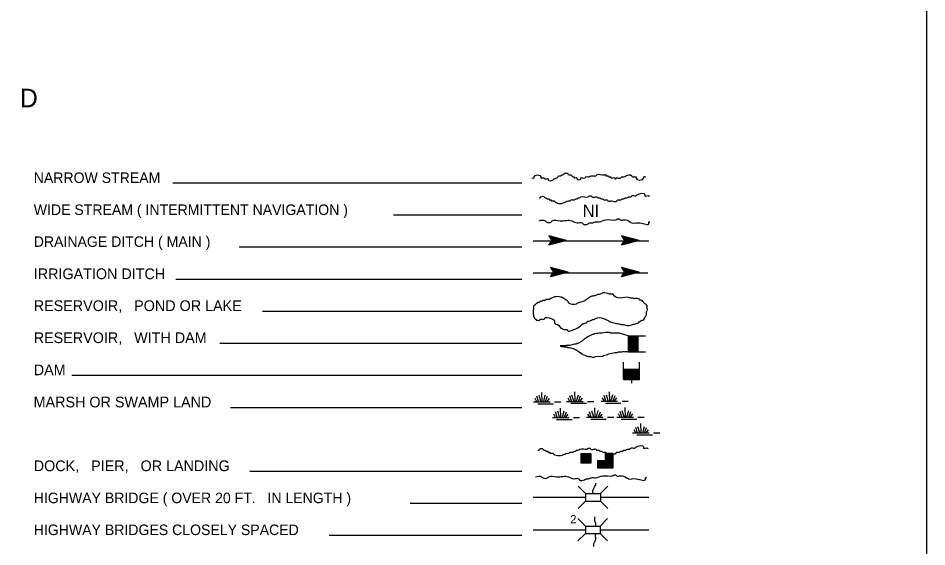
# Model space of a CAD drawing. Extents: x 2020499 to 2457378, y 15410235 to 15816321.
# Drawn here: x 2354731 to 2391439, y 15608131 to 15629490 of the extents above; entities that cross this region are included whole.
import ezdxf

# ---------------------------------------------------------------- set-up
doc = ezdxf.new("R2010")
doc.units = 0
doc.layers.add('L12', color=7, linetype='Continuous')
doc.layers.add('L23', color=7, linetype='Continuous')

msp = doc.modelspace()

# ---------------------------------------------------------------- linework, layer by layer
at = {"layer": 'L12'}
for p, q in [((2375535, 15610132), (2377652, 15610132)), ((2378254, 15610132), (2380213, 15610132)), ((2375530, 15608823), (2377647, 15608823)), ((2378244, 15608823), (2380203, 15608823))]:
    msp.add_line(p, q, dxfattribs=at)
at = {"layer": 'L23'}
for p, q in [((2391439, 15430209), (2391439, 15670975)), ((2360978, 15622831), (2375081, 15622831)), ((2369896, 15621538), (2375081, 15621538)), ((2375535, 15620498), (2380213, 15620498)), ((2376876, 15620513), (2376169, 15620698)), ((2376169, 15620698), (2376285, 15620513)), ((2376876, 15620513), (2376169, 15620323)), ((2376169, 15620323), (2376285, 15620513)), ((2376771, 15620498), (2376211, 15620355)), ((2376797, 15620524), (2376221, 15620666)), ((2376697, 15620508), (2376221, 15620371)), ((2376718, 15620524), (2376227, 15620645)), ((2376612, 15620498), (2376237, 15620413)), ((2376628, 15620524), (2376264, 15620614)), ((2376538, 15620508), (2376264, 15620450)), ((2376412, 15620498), (2376269, 15620466)), ((2376538, 15620529), (2376280, 15620571)), ((2376876, 15620513), (2376285, 15620513)), ((2376427, 15620524), (2376295, 15620545)), ((2376338, 15620524), (2376295, 15620529)), ((2376369, 15620498), (2376295, 15620498)), ((2376559, 15620513), (2376369, 15620513)), ((2376496, 15620513), (2376369, 15620513)), ((2379822, 15620513), (2379110, 15620698)), ((2379110, 15620698), (2379231, 15620513)), ((2379822, 15620513), (2379110, 15620323)), ((2379110, 15620323), (2379231, 15620513)), ((2379712, 15620498), (2379152, 15620355)), ((2379738, 15620524), (2379162, 15620666)), ((2379638, 15620508), (2379162, 15620371)), ((2379664, 15620524), (2379168, 15620645)), ((2379553, 15620498), (2379178, 15620413)), ((2379569, 15620524), (2379205, 15620614)), ((2379479, 15620508), (2379205, 15620450)), ((2379352, 15620498), (2379210, 15620466)), ((2379479, 15620529), (2379220, 15620571)), ((2379822, 15620513), (2379231, 15620513)), ((2379368, 15620524), (2379236, 15620545)), ((2379279, 15620524), (2379236, 15620529)), ((2379310, 15620498), (2379236, 15620498)), ((2379506, 15620513), (2379310, 15620513)), ((2379437, 15620513), (2379310, 15620513)), ((2363655, 15620249), (2375081, 15620249)), ((2376945, 15619230), (2376237, 15619415)), ((2376237, 15619415), (2376353, 15619230)), ((2376860, 15619241), (2376285, 15619383)), ((2376786, 15619241), (2376295, 15619362)), ((2376697, 15619241), (2376327, 15619331)), ((2376602, 15619246), (2376343, 15619288)), ((2376496, 15619241), (2376364, 15619262)), ((2379822, 15619230), (2379110, 15619415)), ((2379110, 15619415), (2379231, 15619230)), ((2379738, 15619241), (2379162, 15619383)), ((2379664, 15619241), (2379168, 15619362)), ((2379569, 15619241), (2379205, 15619331)), ((2379479, 15619246), (2379220, 15619288)), ((2379368, 15619241), (2379236, 15619262)), ((2361094, 15618945), (2375081, 15618945)), ((2375535, 15619204), (2380171, 15619204)), ((2376945, 15619230), (2376237, 15619040)), ((2376237, 15619040), (2376353, 15619230)), ((2376839, 15619214), (2376280, 15619072)), ((2376760, 15619225), (2376285, 15619088)), ((2376681, 15619214), (2376306, 15619130)), ((2376602, 15619225), (2376327, 15619162)), ((2376480, 15619214), (2376338, 15619183)), ((2376945, 15619230), (2376353, 15619230)), ((2376401, 15619241), (2376364, 15619246)), ((2376438, 15619214), (2376364, 15619214)), ((2376628, 15619230), (2376438, 15619230)), ((2376559, 15619230), (2376438, 15619230)), ((2379822, 15619230), (2379110, 15619040)), ((2379110, 15619040), (2379231, 15619230)), ((2379712, 15619214), (2379152, 15619072)), ((2379638, 15619225), (2379162, 15619088)), ((2379553, 15619214), (2379178, 15619130)), ((2379479, 15619225), (2379205, 15619162)), ((2379352, 15619214), (2379210, 15619183)), ((2379822, 15619230), (2379231, 15619230)), ((2379279, 15619241), (2379236, 15619246)), ((2379310, 15619214), (2379236, 15619214)), ((2379506, 15619230), (2379310, 15619230)), ((2379437, 15619230), (2379310, 15619230)), ((2364606, 15617657), (2375081, 15617657)), ((2362879, 15616363), (2375081, 15616363)), ((2379379, 15616653), (2380071, 15616653)), ((2379379, 15616653), (2379780, 15616257)), ((2379379, 15616622), (2379780, 15616220)), ((2379379, 15616590), (2379780, 15616189)), ((2379379, 15616548), (2379780, 15616147)), ((2379379, 15616516), (2379780, 15616115)), ((2379379, 15616479), (2379780, 15616083)), ((2379379, 15616448), (2379780, 15616046)), ((2379379, 15616405), (2379780, 15616004)), ((2379379, 15616374), (2379743, 15616004)), ((2379379, 15616337), (2379712, 15616004)), ((2379411, 15616653), (2379780, 15616289)), ((2379448, 15616653), (2379780, 15616331)), ((2379484, 15616653), (2379780, 15616374)), ((2379521, 15616653), (2379780, 15616405)), ((2379553, 15616653), (2379780, 15616437)), ((2379595, 15616653), (2379780, 15616474)), ((2379638, 15616653), (2379780, 15616516)), ((2379669, 15616653), (2379780, 15616548)), ((2379701, 15616653), (2379780, 15616580)), ((2379738, 15616653), (2379780, 15616616)), ((2379379, 15616300), (2379680, 15616004)), ((2379379, 15616257), (2379638, 15616004)), ((2379379, 15616220), (2379606, 15616004)), ((2379379, 15616189), (2379564, 15616004)), ((2379379, 15616157), (2379527, 15616004)), ((2379379, 15616115), (2379484, 15616004)), ((2379379, 15616083), (2379453, 15616004)), ((2379379, 15616046), (2379421, 15616004)), ((2379379, 15616015), (2379384, 15616004)), ((2379780, 15616004), (2380071, 15616004)), ((2379189, 15614895), (2379189, 15615587)), ((2379189, 15614895), (2379585, 15615296)), ((2379189, 15614932), (2379553, 15615296)), ((2379189, 15614964), (2379511, 15615296)), ((2379189, 15615006), (2379469, 15615296)), ((2379189, 15615038), (2379437, 15615296)), ((2379189, 15615075), (2379405, 15615296)), ((2379189, 15615112), (2379368, 15615296)), ((2379189, 15615154), (2379326, 15615296)), ((2379189, 15615191), (2379294, 15615296)), ((2379189, 15615222), (2379263, 15615296)), ((2379189, 15615254), (2379231, 15615296)), ((2379220, 15614895), (2379622, 15615296)), ((2379252, 15614895), (2379653, 15615296)), ((2379294, 15614895), (2379696, 15615296)), ((2379326, 15614895), (2379727, 15615296)), ((2379363, 15614895), (2379764, 15615296)), ((2379395, 15614895), (2379796, 15615296)), ((2379437, 15614895), (2379838, 15615296)), ((2379469, 15614895), (2379838, 15615265)), ((2379506, 15614895), (2379838, 15615233)), ((2379838, 15615296), (2379838, 15615587)), ((2356897, 15615064), (2375081, 15615064)), ((2379527, 15614747), (2379527, 15614895)), ((2379543, 15614895), (2379838, 15615196)), ((2379585, 15614895), (2379838, 15615154)), ((2379622, 15614895), (2379838, 15615122)), ((2379653, 15614895), (2379838, 15615080)), ((2379685, 15614895), (2379838, 15615048)), ((2379727, 15614895), (2379838, 15615006)), ((2379764, 15614895), (2379838, 15614974)), ((2379796, 15614895), (2379838, 15614937)), ((2379828, 15614895), (2379838, 15614906)), ((2375688, 15613987), (2375614, 15614124)), ((2375752, 15613997), (2375678, 15614214)), ((2375847, 15613997), (2375773, 15614240)), ((2375905, 15613997), (2375889, 15614372)), ((2375963, 15613997), (2376026, 15614256)), ((2376026, 15613982), (2376121, 15614214)), ((2376095, 15613997), (2376195, 15614124)), ((2377019, 15614008), (2376945, 15614140)), ((2377087, 15614013), (2377013, 15614230)), ((2377177, 15614013), (2377103, 15614256)), ((2377235, 15614013), (2377219, 15614388)), ((2377293, 15614013), (2377362, 15614272)), ((2377362, 15613997), (2377452, 15614230)), ((2377431, 15614013), (2377531, 15614140)), ((2378413, 15614013), (2378339, 15614145)), ((2378476, 15614024), (2378402, 15614240)), ((2378571, 15614024), (2378497, 15614261)), ((2378629, 15614024), (2378613, 15614399)), ((2378687, 15614024), (2378756, 15614283)), ((2378756, 15614008), (2378846, 15614240)), ((2378819, 15614024), (2378920, 15614145)), ((2363312, 15613765), (2375081, 15613765)), ((2375551, 15613987), (2376221, 15613987)), ((2375730, 15613913), (2376353, 15613913)), ((2376401, 15613987), (2376654, 15613987)), ((2376887, 15614008), (2377552, 15614008)), ((2377061, 15613929), (2377689, 15613929)), ((2377737, 15614008), (2377985, 15614008)), ((2378281, 15614013), (2378946, 15614013)), ((2378455, 15613939), (2379078, 15613939)), ((2379131, 15614013), (2379379, 15614013)), ((2379268, 15613380), (2379252, 15613755)), ((2376443, 15613353), (2376369, 15613491)), ((2376512, 15613364), (2376438, 15613580)), ((2376602, 15613364), (2376528, 15613607)), ((2376660, 15613364), (2376644, 15613739)), ((2376718, 15613364), (2376786, 15613623)), ((2376786, 15613348), (2376876, 15613580)), ((2376855, 15613364), (2376955, 15613491)), ((2377821, 15613364), (2377747, 15613496)), ((2377885, 15613374), (2377811, 15613591)), ((2377980, 15613374), (2377906, 15613612)), ((2378038, 15613374), (2378022, 15613749)), ((2378096, 15613374), (2378159, 15613633)), ((2378159, 15613353), (2378254, 15613591)), ((2378228, 15613374), (2378328, 15613496)), ((2379052, 15613374), (2378978, 15613506)), ((2379120, 15613380), (2379046, 15613596)), ((2379210, 15613380), (2379136, 15613623)), ((2379326, 15613380), (2379395, 15613638)), ((2379395, 15613364), (2379484, 15613596)), ((2379463, 15613380), (2379564, 15613506)), ((2376311, 15613353), (2376977, 15613353)), ((2376485, 15613279), (2377114, 15613279)), ((2377161, 15613353), (2377409, 15613353)), ((2377689, 15613364), (2378355, 15613364)), ((2377864, 15613290), (2378487, 15613290)), ((2378539, 15613364), (2378788, 15613364)), ((2378920, 15613374), (2379585, 15613374)), ((2379094, 15613295), (2379722, 15613295)), ((2379770, 15613374), (2380018, 15613374)), ((2379902, 15612741), (2379886, 15613116)), ((2379553, 15612730), (2380218, 15612730)), ((2379685, 15612730), (2379611, 15612862)), ((2379754, 15612741), (2379680, 15612957)), ((2379727, 15612656), (2380356, 15612656)), ((2379844, 15612741), (2379770, 15612978)), ((2379960, 15612741), (2380028, 15612999)), ((2380028, 15612720), (2380118, 15612957)), ((2380097, 15612741), (2380197, 15612862)), ((2380403, 15612730), (2380651, 15612730)), ((2377478, 15611505), (2377869, 15611896)), ((2377478, 15611854), (2377520, 15611896)), ((2377478, 15611822), (2377552, 15611896)), ((2377478, 15611790), (2377589, 15611896)), ((2377478, 15611764), (2377621, 15611896)), ((2377478, 15611716), (2377663, 15611896)), ((2377478, 15611679), (2377695, 15611896)), ((2377478, 15611648), (2377726, 15611896)), ((2377478, 15611616), (2377763, 15611896)), ((2377478, 15611574), (2377805, 15611896)), ((2377478, 15611537), (2377837, 15611896)), ((2377510, 15611505), (2377869, 15611864)), ((2377547, 15611505), (2377869, 15611833)), ((2377589, 15611505), (2377869, 15611790)), ((2377621, 15611505), (2377869, 15611753)), ((2377652, 15611505), (2377869, 15611722)), ((2377689, 15611505), (2377869, 15611690)), ((2377737, 15611505), (2377869, 15611648)), ((2377763, 15611505), (2377869, 15611616)), ((2377795, 15611505), (2377869, 15611579)), ((2378439, 15611315), (2378154, 15611595)), ((2378397, 15611315), (2378154, 15611563)), ((2378471, 15611315), (2378170, 15611616)), ((2378502, 15611315), (2378201, 15611616)), ((2378539, 15611315), (2378244, 15611616)), ((2378576, 15611315), (2378281, 15611616)), ((2378613, 15611315), (2378312, 15611616)), ((2378645, 15611315), (2378344, 15611616)), ((2378687, 15611315), (2378386, 15611616)), ((2378719, 15611315), (2378418, 15611616)), ((2378756, 15611595), (2378455, 15611896)), ((2378756, 15611563), (2378455, 15611864)), ((2378756, 15611521), (2378455, 15611822)), ((2378756, 15611489), (2378455, 15611790)), ((2378756, 15611458), (2378455, 15611753)), ((2378756, 15611421), (2378455, 15611722)), ((2378756, 15611378), (2378455, 15611679)), ((2378756, 15611347), (2378455, 15611648)), ((2378756, 15611315), (2378455, 15611616)), ((2378756, 15611632), (2378471, 15611912)), ((2378756, 15611664), (2378502, 15611912)), ((2378745, 15611716), (2378545, 15611912)), ((2378756, 15611737), (2378576, 15611912)), ((2378756, 15611774), (2378613, 15611912)), ((2378756, 15611806), (2378645, 15611912)), ((2378756, 15611848), (2378687, 15611912)), ((2378756, 15611880), (2378719, 15611912)), ((2364093, 15611188), (2375081, 15611188)), ((2377827, 15611505), (2377869, 15611547)), ((2378360, 15611315), (2378154, 15611521)), ((2378328, 15611304), (2378154, 15611489)), ((2378296, 15611315), (2378154, 15611458)), ((2378260, 15611315), (2378154, 15611421)), ((2378212, 15611315), (2378154, 15611378)), ((2378186, 15611304), (2378154, 15611347)), ((2377652, 15610280), (2377351, 15610581)), ((2378254, 15610280), (2378555, 15610581)), ((2377652, 15610280), (2377652, 15609979)), ((2377652, 15610280), (2378254, 15610280)), ((2378254, 15610280), (2378254, 15609979)), ((2370561, 15609895), (2375081, 15609895)), ((2377652, 15609979), (2377351, 15609678)), ((2377652, 15609979), (2378254, 15609979)), ((2378254, 15609979), (2378555, 15609678)), ((2377647, 15608971), (2377346, 15609272)), ((2378244, 15608971), (2378545, 15609272)), ((2377647, 15608670), (2377346, 15608374)), ((2377647, 15608971), (2377647, 15608670)), ((2377647, 15608971), (2378244, 15608971)), ((2377647, 15608670), (2378244, 15608670)), ((2378244, 15608971), (2378244, 15608670)), ((2378244, 15608670), (2378545, 15608374)), ((2367293, 15608606), (2375081, 15608606))]:
    msp.add_line(p, q, dxfattribs=at)
for points in [[(2379379, 15616653), (2379020, 15616764), (2378661, 15616764), (2378619, 15616791), (2378476, 15616791), (2378312, 15616764), (2378196, 15616764), (2378154, 15616749), (2378096, 15616749), (2378011, 15616733), (2377969, 15616706), (2377927, 15616706), (2377768, 15616632), (2377710, 15616590), (2377689, 15616590), (2377652, 15616548), (2377626, 15616548), (2377489, 15616421), (2377372, 15616363), (2377346, 15616347), (2377304, 15616347), (2377272, 15616321), (2377204, 15616321), (2377003, 15616263), (2376860, 15616263), (2376845, 15616247), (2376760, 15616247), (2376623, 15616247), (2376644, 15616247), (2376681, 15616220), (2376760, 15616220), (2376786, 15616205), (2376903, 15616205), (2376929, 15616178), (2376961, 15616178), (2377003, 15616178), (2377145, 15616147), (2377288, 15616083), (2377510, 15615925), (2377547, 15615898), (2377768, 15615824), (2377869, 15615824), (2377927, 15615798), (2377996, 15615798), (2378054, 15615824), (2378339, 15615840), (2378381, 15615861), (2378497, 15615883), (2378597, 15615925), (2378835, 15615983), (2378935, 15615983), (2378978, 15616004), (2379120, 15616004), (2379162, 15616020), (2379384, 15616020)], [(2379379, 15616653), (2379379, 15616015)], [(2379379, 15616015), (2379379, 15616004), (2379780, 15616004), (2379780, 15616653)], [(2379828, 15614895), (2379838, 15614895), (2379838, 15615296), (2379189, 15615296)], [(2379189, 15614895), (2379828, 15614895)]]:
    msp.add_lwpolyline(points, dxfattribs=at)
for points in [[(2377478, 15611505), (2377478, 15611896), (2377869, 15611896), (2377869, 15611505)], [(2378455, 15611315), (2378154, 15611315), (2378154, 15611616), (2378455, 15611616)], [(2378756, 15611616), (2378455, 15611616), (2378455, 15611912), (2378756, 15611912)], [(2378756, 15611315), (2378455, 15611315), (2378455, 15611616), (2378756, 15611616)]]:
    msp.add_lwpolyline(points, close=True, dxfattribs=at)
for points in [[(2375488, 15623037), (2375572, 15623037), (2375572, 15623080), (2375852, 15623080), (2375852, 15623037), (2375968, 15623037), (2376010, 15623000), (2376137, 15623000), (2376137, 15622963), (2376338, 15622963), (2376380, 15623000), (2376496, 15623037), (2376581, 15623122), (2376623, 15623122), (2376660, 15623122), (2376697, 15623164), (2376739, 15623164), (2376776, 15623206), (2376945, 15623206), (2376977, 15623164), (2377061, 15623164), (2377145, 15623080), (2377188, 15623080), (2377188, 15623037), (2377219, 15623037), (2377304, 15623037), (2377304, 15623000), (2377462, 15623000), (2377462, 15623037), (2377626, 15623037), (2377668, 15623080), (2377747, 15623080), (2377784, 15623080), (2377911, 15623122), (2378069, 15623122), (2378112, 15623164), (2378428, 15623164), (2378471, 15623164), (2378471, 15623122), (2378555, 15623122), (2378597, 15623080), (2378671, 15623080), (2378671, 15623037), (2378835, 15623037), (2378835, 15623000), (2378877, 15623000), (2378920, 15623037), (2378951, 15623037), (2379078, 15623037), (2379120, 15623080), (2379194, 15623080), (2379279, 15623122), (2379521, 15623122), (2379564, 15623080), (2379680, 15623080), (2379680, 15623037), (2380002, 15623037), (2380002, 15623080), (2380086, 15623080)], [(2375778, 15622229), (2375820, 15622229), (2375852, 15622272), (2375979, 15622272), (2376021, 15622229), (2376063, 15622229), (2376095, 15622187), (2376179, 15622187), (2376179, 15622150), (2376264, 15622150), (2376264, 15622108), (2376306, 15622108), (2376380, 15622108), (2376422, 15622071), (2376860, 15622071), (2376945, 15622108), (2377029, 15622108), (2377072, 15622150), (2377188, 15622150), (2377272, 15622187), (2377314, 15622187), (2377346, 15622229), (2377388, 15622229), (2377468, 15622272), (2377753, 15622272), (2377827, 15622314), (2377869, 15622314), (2377911, 15622272), (2378069, 15622272), (2378112, 15622272), (2378154, 15622229), (2378238, 15622229), (2378281, 15622187), (2378355, 15622187), (2378397, 15622150), (2378518, 15622150), (2378555, 15622108), (2378677, 15622108), (2378719, 15622108), (2378920, 15622108), (2378962, 15622150), (2379078, 15622150), (2379120, 15622187), (2379205, 15622187), (2379247, 15622229), (2379321, 15622229), (2379405, 15622272), (2379448, 15622272), (2379484, 15622272), (2379527, 15622314), (2379685, 15622314), (2379727, 15622346), (2380044, 15622346), (2380044, 15622314), (2380129, 15622314), (2380213, 15622314), (2380213, 15622272)], [(2375778, 15621305), (2376021, 15621305), (2376063, 15621263), (2376264, 15621263), (2376306, 15621305), (2376623, 15621305), (2377103, 15621305), (2377314, 15621221), (2377510, 15621221), (2377552, 15621179), (2377753, 15621179), (2377827, 15621221), (2377911, 15621221), (2378038, 15621263), (2378196, 15621263), (2378476, 15621348), (2378877, 15621348), (2378962, 15621379), (2379004, 15621379), (2379046, 15621348), (2379205, 15621348), (2379448, 15621263), (2379527, 15621221), (2379844, 15621221), (2380213, 15621221), (2380213, 15621263), (2380255, 15621263)], [(2376264, 15617356), (2376322, 15617329), (2376401, 15617255), (2376401, 15617187), (2376438, 15617129), (2376464, 15617129), (2376660, 15616970), (2376702, 15616949), (2376786, 15616907), (2376929, 15616891), (2376929, 15616870), (2377130, 15616891), (2377172, 15616907), (2377388, 15617013), (2377626, 15617171), (2377689, 15617187), (2377726, 15617229), (2377869, 15617271), (2377927, 15617314), (2378011, 15617329), (2378054, 15617356), (2378381, 15617356), (2378539, 15617287), (2378634, 15617229), (2378692, 15617213), (2378904, 15617150), (2379046, 15617129), (2379078, 15617113), (2379205, 15617113), (2379263, 15617092), (2379484, 15617092), (2379543, 15617113), (2379627, 15617129), (2379701, 15617150), (2379785, 15617187), (2379944, 15617287), (2379970, 15617287), (2380028, 15617356), (2380044, 15617414), (2380071, 15617430), (2380113, 15617514), (2380129, 15617657), (2380155, 15617741), (2380129, 15617773), (2380129, 15617878), (2380113, 15617878), (2380113, 15617900), (2380071, 15617937), (2380044, 15617958), (2379970, 15618037), (2379886, 15618095), (2379844, 15618095), (2379828, 15618121), (2379643, 15618158), (2379606, 15618158), (2379564, 15618179), (2379463, 15618179), (2379421, 15618195), (2379046, 15618179), (2378793, 15618296), (2378777, 15618322), (2378719, 15618338), (2378619, 15618338), (2378555, 15618364), (2378296, 15618364), (2378254, 15618338), (2378170, 15618322), (2378138, 15618322), (2378096, 15618296), (2377953, 15618264), (2377768, 15618179), (2377589, 15618058), (2377304, 15617958), (2377272, 15617937), (2377061, 15617937), (2376961, 15618000), (2376945, 15618037), (2376887, 15618095), (2376818, 15618137), (2376786, 15618158), (2376760, 15618179), (2376644, 15618222), (2376522, 15618238), (2376280, 15618179), (2376137, 15618121), (2376053, 15618121), (2376037, 15618095), (2375921, 15618079), (2375852, 15618037), (2375810, 15618037), (2375794, 15618016), (2375752, 15618000), (2375709, 15618000), (2375678, 15617958), (2375651, 15617958), (2375635, 15617915), (2375593, 15617900)], [(2375593, 15617900), (2375593, 15617878), (2375572, 15617878), (2375551, 15617741), (2375535, 15617699), (2375535, 15617556), (2375535, 15617514), (2375551, 15617514), (2375551, 15617430), (2375572, 15617414), (2375572, 15617387), (2375593, 15617387), (2375593, 15617356), (2375614, 15617329), (2375635, 15617329), (2375651, 15617314), (2375651, 15617287), (2375678, 15617287), (2375794, 15617287), (2375810, 15617314), (2375979, 15617329), (2375994, 15617356), (2376264, 15617356)], [(2375730, 15612038), (2375773, 15612038), (2375804, 15612081), (2375931, 15612081), (2375968, 15612038), (2376010, 15612038), (2376047, 15611996), (2376126, 15611996), (2376126, 15611954), (2376211, 15611954), (2376211, 15611912), (2376253, 15611912), (2376327, 15611912), (2376369, 15611880), (2376813, 15611880), (2376897, 15611912), (2376977, 15611912), (2377019, 15611954), (2377135, 15611954), (2377219, 15611996), (2377262, 15611996), (2377293, 15612038), (2377336, 15612038), (2377420, 15612081), (2377705, 15612081), (2377779, 15612123), (2377821, 15612123), (2377864, 15612081), (2378022, 15612081), (2378064, 15612081), (2378101, 15612038), (2378186, 15612038), (2378228, 15611996), (2378302, 15611996), (2378344, 15611954), (2378471, 15611954), (2378502, 15611912), (2378629, 15611912), (2378671, 15611912), (2378872, 15611912), (2378914, 15611954), (2379030, 15611954), (2379073, 15611996), (2379152, 15611996), (2379194, 15612038), (2379268, 15612038), (2379352, 15612081), (2379395, 15612081), (2379437, 15612081), (2379479, 15612123), (2379638, 15612123), (2379680, 15612155), (2379997, 15612155), (2379997, 15612123), (2380076, 15612123), (2380160, 15612123), (2380160, 15612081)], [(2375635, 15610961), (2375878, 15610961), (2375921, 15610924), (2376121, 15610924), (2376163, 15610961), (2376480, 15610961), (2376961, 15610961), (2377172, 15610882), (2377372, 15610882), (2377409, 15610840), (2377610, 15610840), (2377689, 15610882), (2377768, 15610882), (2377895, 15610924), (2378054, 15610924), (2378339, 15611004), (2378735, 15611004), (2378819, 15611040), (2378861, 15611040), (2378904, 15611004), (2379062, 15611004), (2379305, 15610924), (2379384, 15610882), (2379701, 15610882), (2380071, 15610882), (2380071, 15610924), (2380113, 15610924)], [(2377943, 15610291), (2377943, 15610338), (2378027, 15610581), (2378069, 15610666), (2378069, 15610708)], [(2378069, 15608981), (2378069, 15609044), (2378027, 15609171), (2378027, 15609330), (2378027, 15609340)], [(2377985, 15608147), (2377985, 15608237), (2378069, 15608448), (2378069, 15608648), (2378096, 15608670)]]:
    msp.add_spline(points, degree=3, dxfattribs=at)

# ---------------------------------------------------------------- texts
for s, height, p in [('L  E  G  E  N  D', 749.98, (2348613, 15625889)), ('NARROW STREAM', 425.01, (2355360, 15622831)), ('WIDE STREAM ( INTERMITTENT NAVIGATION )', 425.01, (2355360, 15621538)), ('NI', 500, (2377536, 15621459)), ('DRAINAGE DITCH ( MAIN )', 425.01, (2355360, 15620249)), ('IRRIGATION DITCH', 433.31, (2355360, 15618945)), ('RESERVOIR,   POND OR LAKE', 433.31, (2355360, 15617657)), ('RESERVOIR,   WITH DAM', 433.31, (2355360, 15616363)), ('DAM', 433.3, (2355360, 15615064)), ('MARSH OR SWAMP LAND', 433.31, (2355355, 15613765)), ('DOCK,   PIER,   OR LANDING', 433.31, (2355360, 15611188)), ('HIGHWAY BRIDGE ( OVER 20 FT.   IN LENGTH )', 425.01, (2355360, 15609895)), ('2', 333, (2377035, 15609081)), ('HIGHWAY BRIDGES CLOSELY SPACED', 425.01, (2355360, 15608606))]:
    msp.add_text(s, height=height, dxfattribs=at).set_placement(p)

doc.saveas('drawing.dxf')
